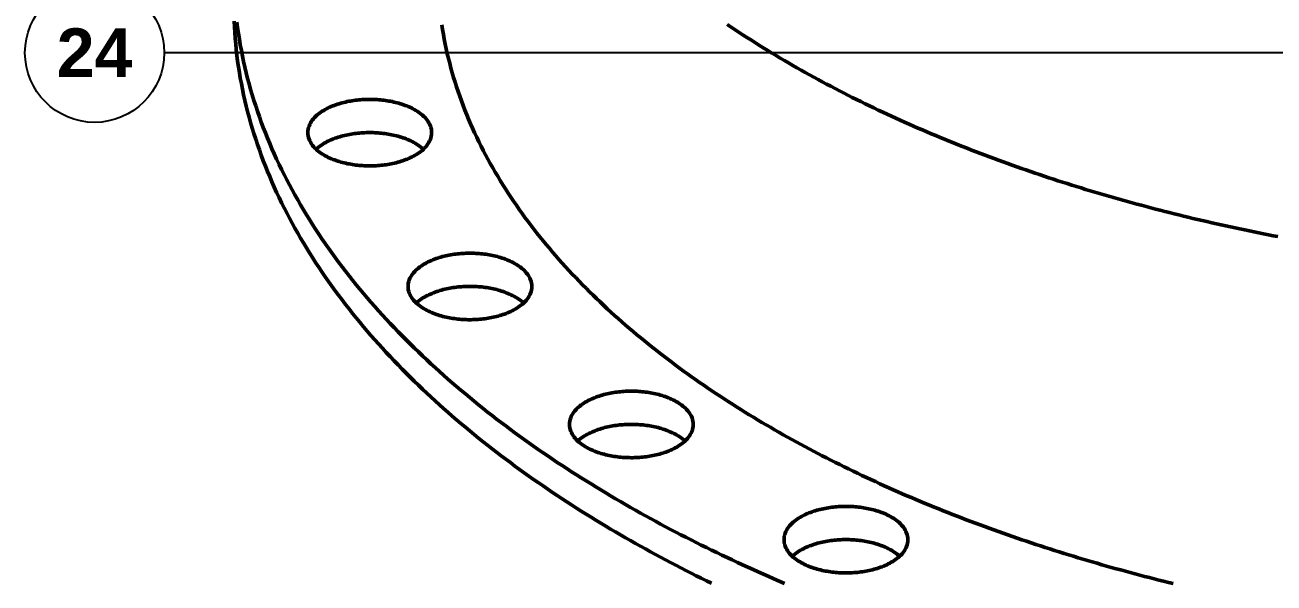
# Model space of a CAD drawing. Header units: millimetres. Extents: x 0 to 841, y 0 to 594.
# Drawn here: x 215.8 to 305.6, y 265.9 to 306 of the extents above; entities that cross this region are included whole.
import ezdxf
from ezdxf.enums import TextEntityAlignment as Align

# ---------------------------------------------------------------- set-up
doc = ezdxf.new("R2010")
doc.units = ezdxf.units.MM
for name, color, linetype, lineweight in [('COTA', 7, 'CONTINUOUS', 25), ('FINA', 7, 'CONTINUOUS', 25), ('TXT', 7, 'CONTINUOUS', 25), ('VIS', 7, 'CONTINUOUS', 50)]:
    doc.layers.add(name, color=color, linetype=linetype, lineweight=lineweight)
doc.styles.add('STDB', font='LiberationSans-Bold.ttf')

msp = doc.modelspace()

# ---------------------------------------------------------------- linework, layer by layer
at = {"layer": 'COTA'}
msp.add_line((328.246, 303.96), (225.818, 303.96), dxfattribs=at)
at = {"layer": 'FINA'}
msp.add_circle((220.818, 303.96), 5, dxfattribs=at)
at = {"layer": 'VIS'}
for points in [[(230.843, 306.235), (230.863, 305.824), (230.888, 305.413), (230.919, 305.003), (230.955, 304.593), (230.997, 304.183), (231.044, 303.774), (231.097, 303.366), (231.156, 302.959), (231.219, 302.552), (231.288, 302.146), (231.363, 301.742), (231.443, 301.338), (231.528, 300.935), (231.618, 300.533), (231.714, 300.133), (231.814, 299.734), (231.92, 299.336), (232.03, 298.94), (232.146, 298.545), (232.267, 298.151), (232.392, 297.759), (232.522, 297.369), (232.657, 296.98), (232.797, 296.593), (232.941, 296.207), (233.09, 295.823), (233.243, 295.441), (233.401, 295.061), (233.563, 294.683), (233.729, 294.306), (233.9, 293.932), (234.075, 293.559), (234.254, 293.188), (234.437, 292.82), (234.623, 292.453), (234.814, 292.088), (235.009, 291.726), (235.207, 291.365), (235.41, 291.006), (235.615, 290.65), (235.825, 290.296), (236.038, 289.943), (236.254, 289.593), (236.474, 289.245), (236.697, 288.899), (236.924, 288.556), (237.153, 288.214), (237.386, 287.875), (237.622, 287.537), (237.861, 287.202), (238.103, 286.869), (238.348, 286.539), (238.596, 286.21), (238.847, 285.884), (239.1, 285.559), (239.356, 285.237), (239.615, 284.917), (239.877, 284.599), (240.141, 284.284), (240.407, 283.97), (240.677, 283.659), (240.948, 283.349), (241.222, 283.042), (241.498, 282.737), (241.777, 282.434), (242.058, 282.133), (242.341, 281.835), (242.626, 281.538), (242.914, 281.243), (243.203, 280.951), (243.495, 280.66), (243.789, 280.372), (244.084, 280.085), (244.382, 279.801), (244.681, 279.519), (244.983, 279.238), (245.286, 278.96), (245.591, 278.683), (245.898, 278.409), (246.206, 278.137), (246.516, 277.866), (246.828, 277.597), (247.142, 277.331), (247.457, 277.066), (247.774, 276.803), (248.092, 276.542), (248.412, 276.283), (248.733, 276.026), (249.056, 275.771), (249.381, 275.517), (249.706, 275.266), (250.033, 275.016), (250.362, 274.768), (250.692, 274.522), (251.023, 274.278), (251.356, 274.035), (251.689, 273.794), (252.024, 273.555), (252.361, 273.318), (252.698, 273.082), (253.037, 272.848), (253.377, 272.616), (253.718, 272.386), (254.06, 272.157), (254.404, 271.93), (254.748, 271.705), (255.094, 271.481), (255.44, 271.259), (255.788, 271.039), (256.136, 270.82), (256.486, 270.603), (256.837, 270.387), (257.188, 270.173), (257.541, 269.961), (257.895, 269.75), (258.249, 269.541), (258.604, 269.333), (258.961, 269.127), (259.318, 268.923), (259.676, 268.72), (260.035, 268.518), (260.395, 268.318), (260.755, 268.12), (261.117, 267.923), (261.479, 267.728), (261.842, 267.534), (262.206, 267.341), (262.571, 267.15), (262.936, 266.961), (263.302, 266.772), (263.669, 266.586), (264.036, 266.4), (264.405, 266.217), (264.774, 266.034), (265.143, 265.853)], [(231.044, 306.159), (231.097, 305.751), (231.156, 305.343), (231.219, 304.937), (231.288, 304.531), (231.363, 304.126), (231.443, 303.722), (231.528, 303.32), (231.618, 302.918), (231.714, 302.518), (231.814, 302.118), (231.92, 301.721), (232.03, 301.324), (232.146, 300.929), (232.267, 300.536), (232.392, 300.144), (232.522, 299.753), (232.657, 299.364), (232.797, 298.977), (232.941, 298.592), (233.09, 298.208), (233.243, 297.826), (233.401, 297.446), (233.563, 297.067), (233.729, 296.691), (233.9, 296.316), (234.075, 295.944), (234.254, 295.573), (234.437, 295.204), (234.623, 294.837), (234.814, 294.473), (235.009, 294.11), (235.207, 293.749), (235.41, 293.391), (235.615, 293.034), (235.825, 292.68), (236.038, 292.328), (236.254, 291.978), (236.474, 291.63), (236.697, 291.284), (236.924, 290.94), (237.153, 290.599), (237.386, 290.259), (237.622, 289.922), (237.861, 289.587), (238.103, 289.254), (238.348, 288.923), (238.596, 288.595), (238.847, 288.268), (239.1, 287.944), (239.356, 287.622), (239.615, 287.302), (239.877, 286.984), (240.141, 286.668), (240.407, 286.355), (240.677, 286.043), (240.948, 285.734), (241.222, 285.427), (241.498, 285.122), (241.777, 284.819), (242.058, 284.518), (242.341, 284.219), (242.626, 283.922), (242.914, 283.628), (243.203, 283.335), (243.495, 283.045), (243.789, 282.756), (244.084, 282.47), (244.382, 282.185), (244.681, 281.903), (244.983, 281.623), (245.286, 281.344), (245.591, 281.068), (245.898, 280.793), (246.206, 280.521), (246.516, 280.251), (246.828, 279.982), (247.142, 279.715), (247.457, 279.451), (247.774, 279.188), (248.092, 278.927), (248.412, 278.668), (248.733, 278.411), (249.056, 278.155), (249.381, 277.902), (249.706, 277.65), (250.033, 277.401), (250.362, 277.153), (250.692, 276.906), (251.023, 276.662), (251.356, 276.419), (251.689, 276.179), (252.024, 275.94), (252.361, 275.702), (252.698, 275.467), (253.037, 275.233), (253.377, 275.001), (253.718, 274.77), (254.06, 274.542), (254.404, 274.315), (254.748, 274.089), (255.094, 273.866), (255.44, 273.643), (255.788, 273.423), (256.136, 273.204), (256.486, 272.987), (256.837, 272.772), (257.188, 272.558), (257.541, 272.345), (257.895, 272.135), (258.249, 271.925), (258.604, 271.718), (258.961, 271.512), (259.318, 271.307), (259.676, 271.104), (260.035, 270.903), (260.395, 270.703), (260.755, 270.504), (261.117, 270.308), (261.479, 270.112), (261.842, 269.918), (262.206, 269.726), (262.571, 269.535), (262.936, 269.345), (263.302, 269.157), (263.669, 268.97), (264.036, 268.785), (264.405, 268.601), (264.774, 268.419), (265.143, 268.238), (265.514, 268.058), (265.885, 267.88), (266.256, 267.703), (266.629, 267.528), (267.002, 267.353), (267.375, 267.181), (267.749, 267.009), (268.124, 266.839), (268.5, 266.671), (268.876, 266.503), (269.252, 266.337), (269.63, 266.172), (270.007, 266.009), (270.386, 265.847)], [(245.764, 305.975), (245.819, 305.625), (245.878, 305.276), (245.942, 304.928), (246.011, 304.581), (246.084, 304.234), (246.162, 303.889), (246.244, 303.545), (246.33, 303.201), (246.421, 302.859), (246.516, 302.518), (246.616, 302.179), (246.719, 301.84), (246.827, 301.503), (246.939, 301.167), (247.055, 300.833), (247.175, 300.5), (247.299, 300.168), (247.427, 299.838), (247.559, 299.51), (247.695, 299.183), (247.834, 298.857), (247.977, 298.534), (248.124, 298.212), (248.274, 297.891), (248.428, 297.572), (248.585, 297.255), (248.746, 296.94), (248.91, 296.626), (249.078, 296.314), (249.248, 296.004), (249.422, 295.696), (249.599, 295.389), (249.779, 295.085), (249.962, 294.782), (250.149, 294.48), (250.338, 294.181), (250.529, 293.884), (250.724, 293.588), (250.922, 293.294), (251.122, 293.003), (251.325, 292.712), (251.53, 292.424), (251.739, 292.138), (251.949, 291.853), (252.162, 291.571), (252.378, 291.29), (252.596, 291.011), (252.816, 290.734), (253.039, 290.459), (253.264, 290.186), (253.491, 289.914), (253.72, 289.645), (253.952, 289.377), (254.185, 289.111), (254.421, 288.847), (254.659, 288.584), (254.898, 288.324), (255.14, 288.065), (255.383, 287.808), (255.629, 287.553), (255.876, 287.299), (256.125, 287.048), (256.376, 286.798), (256.628, 286.55), (256.882, 286.304), (257.138, 286.059), (257.396, 285.816), (257.655, 285.575), (257.916, 285.336), (258.178, 285.098), (258.442, 284.862), (258.707, 284.628), (258.974, 284.395), (259.242, 284.164), (259.512, 283.935), (259.783, 283.707), (260.055, 283.481), (260.329, 283.257), (260.604, 283.034), (260.881, 282.813), (261.158, 282.593), (261.437, 282.375), (261.717, 282.159), (261.999, 281.944), (262.281, 281.731), (262.565, 281.519), (262.85, 281.309), (263.136, 281.1), (263.423, 280.893), (263.711, 280.688), (264, 280.484), (264.291, 280.281), (264.582, 280.08), (264.874, 279.88), (265.168, 279.682), (265.462, 279.485), (265.757, 279.29), (266.053, 279.096), (266.35, 278.904), (266.648, 278.713), (266.947, 278.523), (267.247, 278.335), (267.548, 278.149), (267.85, 277.963), (268.152, 277.779), (268.455, 277.597), (268.759, 277.415), (269.064, 277.235), (269.37, 277.057), (269.676, 276.88), (269.983, 276.704), (270.291, 276.529), (270.6, 276.356), (270.909, 276.184), (271.22, 276.013), (271.53, 275.844), (271.842, 275.676), (272.154, 275.509), (272.467, 275.344), (272.781, 275.179), (273.095, 275.016), (273.41, 274.855), (273.725, 274.694), (274.041, 274.535), (274.358, 274.377), (274.675, 274.22), (274.993, 274.064), (275.312, 273.91), (275.631, 273.756), (275.95, 273.604), (276.271, 273.453), (276.591, 273.304), (276.913, 273.155), (277.235, 273.008), (277.557, 272.861), (277.88, 272.716), (278.203, 272.572), (278.527, 272.43), (278.851, 272.288), (279.176, 272.147), (279.502, 272.008), (279.828, 271.87), (280.154, 271.732), (280.481, 271.596), (280.808, 271.461), (281.135, 271.327), (281.464, 271.194), (281.792, 271.063), (282.121, 270.932), (282.451, 270.802), (282.78, 270.674), (283.111, 270.546), (283.441, 270.42), (283.772, 270.295), (284.104, 270.17), (284.436, 270.047), (284.768, 269.925), (285.1, 269.804), (285.433, 269.683), (285.767, 269.564), (286.1, 269.446), (286.434, 269.329), (286.769, 269.213), (287.103, 269.098), (287.438, 268.983), (287.774, 268.87), (288.11, 268.758), (288.446, 268.647), (288.782, 268.537), (289.119, 268.428), (289.456, 268.319), (289.793, 268.212), (290.131, 268.106), (290.469, 268), (290.807, 267.896), (291.146, 267.793), (291.484, 267.69), (291.823, 267.589), (292.163, 267.488), (292.503, 267.388), (292.842, 267.29), (293.183, 267.192), (293.523, 267.095), (293.864, 266.999), (294.205, 266.904), (294.546, 266.81), (294.888, 266.717), (295.229, 266.625), (295.571, 266.533), (295.914, 266.443), (296.256, 266.353), (296.599, 266.265), (296.942, 266.177), (297.285, 266.09), (297.628, 266.004), (297.972, 265.919), (298.316, 265.835)], [(266.27, 305.996), (266.558, 305.802), (266.846, 305.609), (267.136, 305.417), (267.426, 305.227), (267.717, 305.039), (268.009, 304.852), (268.303, 304.666), (268.596, 304.481), (268.891, 304.298), (269.187, 304.117), (269.483, 303.936), (269.781, 303.757), (270.079, 303.58), (270.377, 303.403), (270.677, 303.228), (270.977, 303.055), (271.279, 302.882), (271.58, 302.711), (271.883, 302.541), (272.186, 302.373), (272.49, 302.205), (272.795, 302.039), (273.1, 301.875), (273.406, 301.711), (273.713, 301.549), (274.02, 301.388), (274.328, 301.228), (274.637, 301.069), (274.946, 300.912), (275.256, 300.756), (275.567, 300.601), (275.878, 300.447), (276.189, 300.295), (276.501, 300.143), (276.814, 299.993), (277.128, 299.844), (277.441, 299.696), (277.756, 299.549), (278.071, 299.403), (278.386, 299.259), (278.702, 299.116), (279.019, 298.973), (279.336, 298.832), (279.653, 298.692), (279.971, 298.553), (280.29, 298.416), (280.609, 298.279), (280.928, 298.143), (281.248, 298.009), (281.568, 297.876), (281.889, 297.743), (282.21, 297.612), (282.532, 297.482), (282.854, 297.353), (283.176, 297.224), (283.499, 297.097), (283.822, 296.971), (284.146, 296.846), (284.47, 296.723), (284.795, 296.6), (285.12, 296.478), (285.445, 296.357), (285.771, 296.237), (286.097, 296.118), (286.423, 296), (286.75, 295.884), (287.077, 295.768), (287.404, 295.653), (287.732, 295.539), (288.06, 295.426), (288.389, 295.314), (288.717, 295.204), (289.046, 295.094), (289.376, 294.985), (289.706, 294.877), (290.036, 294.77), (290.366, 294.663), (290.697, 294.558), (291.028, 294.454), (291.359, 294.351), (291.69, 294.249), (292.022, 294.147), (292.354, 294.047), (292.687, 293.947), (293.02, 293.849), (293.352, 293.751), (293.686, 293.654), (294.019, 293.558), (294.353, 293.463), (294.687, 293.369), (295.021, 293.276), (295.356, 293.184), (295.69, 293.093), (296.025, 293.002), (296.361, 292.913), (296.696, 292.824), (297.032, 292.736), (297.368, 292.649), (297.704, 292.563), (298.04, 292.478), (298.377, 292.394), (298.714, 292.311), (299.051, 292.228), (299.388, 292.146), (299.725, 292.066), (300.063, 291.986), (300.401, 291.907), (300.739, 291.828), (301.077, 291.751), (301.416, 291.674), (301.754, 291.599), (302.093, 291.524), (302.432, 291.45), (302.771, 291.377), (303.111, 291.304), (303.45, 291.233), (303.79, 291.162), (304.13, 291.092), (304.47, 291.023), (304.81, 290.955), (305.15, 290.888), (305.491, 290.821), (305.832, 290.756)], [(236.137, 298.223), (236.143, 298.344), (236.16, 298.463), (236.188, 298.581), (236.225, 298.695), (236.272, 298.807), (236.327, 298.914), (236.39, 299.017), (236.46, 299.116), (236.535, 299.21), (236.615, 299.3), (236.7, 299.386), (236.789, 299.468), (236.881, 299.545), (236.977, 299.619), (237.075, 299.69), (237.175, 299.757), (237.278, 299.82), (237.383, 299.88), (237.489, 299.938), (237.597, 299.992), (237.706, 300.044), (237.816, 300.092), (237.928, 300.138), (238.04, 300.182), (238.154, 300.223), (238.268, 300.262), (238.383, 300.298), (238.499, 300.333), (238.615, 300.365), (238.732, 300.395), (238.85, 300.422), (238.968, 300.448), (239.086, 300.472), (239.205, 300.494), (239.324, 300.514), (239.443, 300.532), (239.563, 300.548), (239.683, 300.562), (239.803, 300.574), (239.923, 300.585), (240.044, 300.594), (240.164, 300.601), (240.285, 300.606), (240.405, 300.61), (240.526, 300.612), (240.647, 300.612), (240.768, 300.61), (240.888, 300.606), (241.009, 300.601), (241.129, 300.594), (241.25, 300.585), (241.37, 300.574), (241.49, 300.562), (241.61, 300.548), (241.73, 300.532), (241.849, 300.514), (241.968, 300.494), (242.087, 300.472), (242.205, 300.448), (242.323, 300.422), (242.44, 300.395), (242.557, 300.365), (242.674, 300.333), (242.79, 300.298), (242.905, 300.262), (243.019, 300.223), (243.133, 300.182), (243.245, 300.138), (243.357, 300.092), (243.467, 300.044), (243.576, 299.992), (243.684, 299.938), (243.79, 299.88), (243.895, 299.82), (243.998, 299.757), (244.098, 299.69), (244.196, 299.619), (244.292, 299.545), (244.384, 299.468), (244.473, 299.386), (244.558, 299.3), (244.638, 299.21), (244.713, 299.116), (244.783, 299.017), (244.845, 298.914), (244.901, 298.807), (244.948, 298.695), (244.985, 298.581), (245.013, 298.463), (245.03, 298.344), (245.035, 298.223)], [(243.732, 296.534), (243.625, 296.478), (243.515, 296.425), (243.405, 296.375), (243.293, 296.327), (243.18, 296.282), (243.066, 296.24), (242.951, 296.2), (242.836, 296.162), (242.72, 296.127), (242.603, 296.094), (242.485, 296.063), (242.367, 296.034), (242.249, 296.008), (242.13, 295.983), (242.011, 295.96), (241.891, 295.94), (241.771, 295.921), (241.651, 295.904), (241.53, 295.889), (241.409, 295.876), (241.288, 295.864), (241.167, 295.855), (241.046, 295.847), (240.925, 295.841), (240.803, 295.837), (240.682, 295.835), (240.56, 295.835), (240.439, 295.836), (240.317, 295.839), (240.196, 295.844), (240.075, 295.85), (239.953, 295.859), (239.832, 295.869), (239.712, 295.881), (239.591, 295.895), (239.47, 295.911), (239.35, 295.929), (239.23, 295.948), (239.111, 295.97), (238.992, 295.993), (238.873, 296.019), (238.755, 296.046), (238.637, 296.076), (238.519, 296.108), (238.403, 296.142), (238.287, 296.178), (238.172, 296.217), (238.057, 296.258), (237.944, 296.301), (237.832, 296.348), (237.72, 296.396), (237.61, 296.448), (237.502, 296.502), (237.394, 296.559), (237.289, 296.62), (237.186, 296.683), (237.084, 296.75), (236.985, 296.821), (236.889, 296.895), (236.796, 296.973), (236.706, 297.055), (236.62, 297.141), (236.539, 297.231), (236.463, 297.326), (236.393, 297.425), (236.33, 297.529), (236.274, 297.636), (236.226, 297.748), (236.188, 297.863), (236.16, 297.982), (236.143, 298.102), (236.137, 298.223)], [(236.731, 297.031), (236.822, 297.112), (236.916, 297.188), (237.012, 297.261), (237.112, 297.331), (237.214, 297.396), (237.318, 297.459), (237.423, 297.518), (237.531, 297.575), (237.639, 297.628), (237.75, 297.679), (237.861, 297.727), (237.973, 297.772), (238.087, 297.815), (238.201, 297.855), (238.316, 297.893), (238.432, 297.929), (238.549, 297.962), (238.666, 297.993), (238.784, 298.022), (238.902, 298.049), (239.02, 298.074), (239.139, 298.097), (239.259, 298.118), (239.379, 298.138), (239.499, 298.155), (239.619, 298.17), (239.739, 298.184), (239.86, 298.195), (239.981, 298.205), (240.102, 298.213), (240.223, 298.219), (240.344, 298.224), (240.465, 298.226), (240.586, 298.227), (240.708, 298.226), (240.829, 298.224), (240.95, 298.219), (241.071, 298.213), (241.192, 298.205), (241.313, 298.195), (241.434, 298.184), (241.554, 298.17), (241.674, 298.155), (241.794, 298.138), (241.914, 298.118), (242.033, 298.097), (242.152, 298.074), (242.271, 298.049), (242.389, 298.022), (242.507, 297.993), (242.624, 297.962), (242.741, 297.929), (242.857, 297.893), (242.972, 297.855), (243.086, 297.815), (243.199, 297.772), (243.312, 297.727), (243.423, 297.679), (243.533, 297.628), (243.642, 297.575), (243.75, 297.518), (243.855, 297.459), (243.959, 297.396), (244.061, 297.331), (244.16, 297.261), (244.257, 297.188), (244.351, 297.112), (244.442, 297.031)], [(245.035, 298.223), (245.029, 298.099), (245.012, 297.976), (244.982, 297.855), (244.942, 297.737), (244.893, 297.623), (244.834, 297.513), (244.768, 297.408), (244.695, 297.307), (244.616, 297.211), (244.532, 297.12), (244.443, 297.033), (244.351, 296.95), (244.254, 296.871), (244.155, 296.797), (244.052, 296.726), (243.948, 296.658), (243.841, 296.595), (243.732, 296.534)], [(243.338, 287.175), (243.343, 287.296), (243.36, 287.415), (243.388, 287.533), (243.425, 287.648), (243.472, 287.759), (243.528, 287.866), (243.591, 287.969), (243.66, 288.068), (243.735, 288.162), (243.816, 288.252), (243.9, 288.338), (243.989, 288.42), (244.082, 288.498), (244.177, 288.572), (244.275, 288.642), (244.376, 288.709), (244.478, 288.772), (244.583, 288.833), (244.689, 288.89), (244.797, 288.944), (244.906, 288.996), (245.016, 289.045), (245.128, 289.091), (245.241, 289.134), (245.354, 289.175), (245.468, 289.214), (245.584, 289.251), (245.699, 289.285), (245.816, 289.317), (245.933, 289.347), (246.05, 289.375), (246.168, 289.4), (246.286, 289.424), (246.405, 289.446), (246.524, 289.466), (246.644, 289.484), (246.763, 289.5), (246.883, 289.514), (247.003, 289.527), (247.123, 289.537), (247.244, 289.546), (247.364, 289.553), (247.485, 289.559), (247.606, 289.562), (247.726, 289.564), (247.847, 289.564), (247.968, 289.562), (248.088, 289.559), (248.209, 289.553), (248.33, 289.546), (248.45, 289.537), (248.57, 289.527), (248.69, 289.514), (248.81, 289.5), (248.93, 289.484), (249.049, 289.466), (249.168, 289.446), (249.287, 289.424), (249.405, 289.4), (249.523, 289.375), (249.641, 289.347), (249.758, 289.317), (249.874, 289.285), (249.99, 289.251), (250.105, 289.214), (250.219, 289.175), (250.333, 289.134), (250.445, 289.091), (250.557, 289.045), (250.667, 288.996), (250.777, 288.944), (250.884, 288.89), (250.991, 288.833), (251.095, 288.772), (251.198, 288.709), (251.298, 288.642), (251.396, 288.572), (251.492, 288.498), (251.584, 288.42), (251.673, 288.338), (251.758, 288.252), (251.838, 288.162), (251.913, 288.068), (251.983, 287.969), (252.046, 287.866), (252.101, 287.759), (252.148, 287.648), (252.186, 287.533), (252.213, 287.415), (252.23, 287.296), (252.236, 287.175)], [(250.933, 285.486), (250.825, 285.43), (250.715, 285.377), (250.605, 285.327), (250.493, 285.28), (250.38, 285.235), (250.266, 285.192), (250.152, 285.152), (250.036, 285.115), (249.92, 285.079), (249.803, 285.046), (249.686, 285.015), (249.568, 284.987), (249.449, 284.96), (249.33, 284.935), (249.211, 284.912), (249.091, 284.892), (248.971, 284.873), (248.851, 284.856), (248.73, 284.841), (248.609, 284.828), (248.488, 284.817), (248.367, 284.807), (248.246, 284.8), (248.125, 284.794), (248.003, 284.79), (247.882, 284.787), (247.76, 284.787), (247.639, 284.788), (247.518, 284.791), (247.396, 284.796), (247.275, 284.803), (247.154, 284.811), (247.033, 284.821), (246.912, 284.833), (246.791, 284.847), (246.671, 284.863), (246.55, 284.881), (246.431, 284.9), (246.311, 284.922), (246.192, 284.946), (246.073, 284.971), (245.955, 284.999), (245.837, 285.028), (245.72, 285.06), (245.603, 285.094), (245.487, 285.131), (245.372, 285.169), (245.258, 285.21), (245.144, 285.254), (245.032, 285.3), (244.921, 285.349), (244.811, 285.4), (244.702, 285.454), (244.595, 285.512), (244.489, 285.572), (244.386, 285.635), (244.284, 285.702), (244.185, 285.773), (244.089, 285.847), (243.996, 285.925), (243.906, 286.007), (243.821, 286.093), (243.74, 286.183), (243.664, 286.278), (243.593, 286.377), (243.53, 286.481), (243.474, 286.589), (243.427, 286.7), (243.388, 286.816), (243.36, 286.934), (243.343, 287.054), (243.338, 287.175)], [(243.932, 285.983), (244.022, 286.064), (244.116, 286.141), (244.213, 286.213), (244.312, 286.283), (244.414, 286.349), (244.518, 286.411), (244.623, 286.471), (244.731, 286.527), (244.84, 286.58), (244.95, 286.631), (245.061, 286.679), (245.174, 286.724), (245.287, 286.767), (245.401, 286.807), (245.517, 286.845), (245.632, 286.881), (245.749, 286.914), (245.866, 286.946), (245.984, 286.975), (246.102, 287.002), (246.221, 287.027), (246.34, 287.05), (246.459, 287.071), (246.579, 287.09), (246.699, 287.107), (246.819, 287.122), (246.94, 287.136), (247.06, 287.148), (247.181, 287.157), (247.302, 287.165), (247.423, 287.172), (247.544, 287.176), (247.665, 287.179), (247.787, 287.18), (247.908, 287.179), (248.029, 287.176), (248.15, 287.172), (248.271, 287.165), (248.392, 287.157), (248.513, 287.148), (248.634, 287.136), (248.754, 287.122), (248.875, 287.107), (248.995, 287.09), (249.114, 287.071), (249.234, 287.05), (249.353, 287.027), (249.471, 287.002), (249.59, 286.975), (249.707, 286.946), (249.824, 286.914), (249.941, 286.881), (250.057, 286.845), (250.172, 286.807), (250.286, 286.767), (250.4, 286.724), (250.512, 286.679), (250.624, 286.631), (250.734, 286.58), (250.843, 286.527), (250.95, 286.471), (251.056, 286.411), (251.159, 286.349), (251.261, 286.283), (251.361, 286.213), (251.457, 286.141), (251.551, 286.064), (251.642, 285.983)], [(252.236, 287.175), (252.23, 287.051), (252.212, 286.928), (252.183, 286.807), (252.143, 286.69), (252.093, 286.575), (252.035, 286.466), (251.969, 286.36), (251.896, 286.26), (251.817, 286.163), (251.732, 286.072), (251.644, 285.985), (251.551, 285.902), (251.454, 285.823), (251.355, 285.749), (251.253, 285.678), (251.148, 285.611), (251.041, 285.547), (250.933, 285.486)], [(254.936, 277.265), (254.942, 277.385), (254.959, 277.505), (254.986, 277.622), (255.024, 277.737), (255.071, 277.848), (255.126, 277.956), (255.189, 278.059), (255.258, 278.157), (255.334, 278.252), (255.414, 278.342), (255.499, 278.428), (255.588, 278.509), (255.68, 278.587), (255.775, 278.661), (255.874, 278.731), (255.974, 278.798), (256.077, 278.862), (256.181, 278.922), (256.288, 278.979), (256.395, 279.034), (256.505, 279.085), (256.615, 279.134), (256.727, 279.18), (256.839, 279.224), (256.953, 279.265), (257.067, 279.304), (257.182, 279.34), (257.298, 279.374), (257.414, 279.406), (257.531, 279.436), (257.649, 279.464), (257.767, 279.49), (257.885, 279.514), (258.004, 279.535), (258.123, 279.555), (258.242, 279.573), (258.362, 279.589), (258.482, 279.604), (258.602, 279.616), (258.722, 279.627), (258.842, 279.636), (258.963, 279.643), (259.083, 279.648), (259.204, 279.652), (259.325, 279.653), (259.446, 279.653), (259.566, 279.652), (259.687, 279.648), (259.808, 279.643), (259.928, 279.636), (260.048, 279.627), (260.169, 279.616), (260.289, 279.604), (260.409, 279.589), (260.528, 279.573), (260.648, 279.555), (260.767, 279.535), (260.886, 279.514), (261.004, 279.49), (261.122, 279.464), (261.239, 279.436), (261.356, 279.406), (261.473, 279.374), (261.588, 279.34), (261.703, 279.304), (261.818, 279.265), (261.931, 279.224), (262.044, 279.18), (262.155, 279.134), (262.266, 279.085), (262.375, 279.034), (262.483, 278.979), (262.589, 278.922), (262.694, 278.862), (262.796, 278.798), (262.897, 278.731), (262.995, 278.661), (263.09, 278.587), (263.183, 278.509), (263.272, 278.428), (263.356, 278.342), (263.437, 278.252), (263.512, 278.157), (263.581, 278.059), (263.644, 277.956), (263.7, 277.848), (263.746, 277.737), (263.784, 277.622), (263.812, 277.505), (263.829, 277.385), (263.834, 277.265)], [(262.531, 275.576), (262.423, 275.52), (262.314, 275.467), (262.203, 275.417), (262.092, 275.369), (261.979, 275.324), (261.865, 275.282), (261.75, 275.242), (261.635, 275.204), (261.519, 275.169), (261.402, 275.136), (261.284, 275.105), (261.166, 275.076), (261.048, 275.049), (260.929, 275.025), (260.809, 275.002), (260.69, 274.981), (260.57, 274.962), (260.449, 274.946), (260.329, 274.931), (260.208, 274.917), (260.087, 274.906), (259.966, 274.897), (259.845, 274.889), (259.723, 274.883), (259.602, 274.879), (259.48, 274.877), (259.359, 274.876), (259.238, 274.878), (259.116, 274.881), (258.995, 274.885), (258.873, 274.892), (258.752, 274.901), (258.631, 274.911), (258.51, 274.923), (258.39, 274.937), (258.269, 274.953), (258.149, 274.97), (258.029, 274.99), (257.91, 275.011), (257.79, 275.035), (257.672, 275.061), (257.553, 275.088), (257.436, 275.118), (257.318, 275.15), (257.202, 275.184), (257.086, 275.22), (256.971, 275.259), (256.856, 275.3), (256.743, 275.343), (256.63, 275.389), (256.519, 275.438), (256.409, 275.489), (256.3, 275.544), (256.193, 275.601), (256.088, 275.661), (255.984, 275.725), (255.883, 275.792), (255.784, 275.862), (255.688, 275.936), (255.595, 276.014), (255.505, 276.096), (255.419, 276.182), (255.338, 276.273), (255.262, 276.368), (255.192, 276.467), (255.129, 276.57), (255.073, 276.678), (255.025, 276.79), (254.987, 276.905), (254.959, 277.023), (254.942, 277.144), (254.936, 277.265)], [(255.53, 276.073), (255.621, 276.153), (255.714, 276.23), (255.811, 276.303), (255.911, 276.372), (256.013, 276.438), (256.116, 276.501), (256.222, 276.56), (256.329, 276.616), (256.438, 276.67), (256.548, 276.72), (256.66, 276.768), (256.772, 276.814), (256.886, 276.856), (257, 276.897), (257.115, 276.935), (257.231, 276.97), (257.348, 277.004), (257.465, 277.035), (257.582, 277.064), (257.701, 277.091), (257.819, 277.116), (257.938, 277.139), (258.058, 277.16), (258.177, 277.179), (258.297, 277.197), (258.418, 277.212), (258.538, 277.225), (258.659, 277.237), (258.78, 277.247), (258.901, 277.255), (259.022, 277.261), (259.143, 277.265), (259.264, 277.268), (259.385, 277.269), (259.506, 277.268), (259.628, 277.265), (259.749, 277.261), (259.87, 277.255), (259.991, 277.247), (260.112, 277.237), (260.232, 277.225), (260.353, 277.212), (260.473, 277.197), (260.593, 277.179), (260.713, 277.16), (260.832, 277.139), (260.951, 277.116), (261.07, 277.091), (261.188, 277.064), (261.306, 277.035), (261.423, 277.004), (261.539, 276.97), (261.655, 276.935), (261.77, 276.897), (261.885, 276.856), (261.998, 276.814), (262.111, 276.768), (262.222, 276.72), (262.332, 276.67), (262.441, 276.616), (262.548, 276.56), (262.654, 276.501), (262.758, 276.438), (262.86, 276.372), (262.959, 276.303), (263.056, 276.23), (263.15, 276.153), (263.24, 276.073)], [(263.834, 277.265), (263.828, 277.141), (263.81, 277.018), (263.781, 276.897), (263.741, 276.779), (263.692, 276.665), (263.633, 276.555), (263.567, 276.45), (263.494, 276.349), (263.415, 276.253), (263.331, 276.161), (263.242, 276.074), (263.149, 275.992), (263.053, 275.913), (262.954, 275.838), (262.851, 275.767), (262.747, 275.7), (262.64, 275.636), (262.531, 275.576)], [(270.352, 268.989), (270.357, 269.109), (270.374, 269.229), (270.402, 269.346), (270.439, 269.461), (270.486, 269.572), (270.542, 269.679), (270.604, 269.782), (270.674, 269.881), (270.749, 269.975), (270.829, 270.065), (270.914, 270.151), (271.003, 270.233), (271.095, 270.311), (271.191, 270.385), (271.289, 270.455), (271.389, 270.522), (271.492, 270.585), (271.597, 270.646), (271.703, 270.703), (271.811, 270.757), (271.92, 270.809), (272.03, 270.858), (272.142, 270.904), (272.254, 270.947), (272.368, 270.988), (272.482, 271.027), (272.597, 271.064), (272.713, 271.098), (272.83, 271.13), (272.946, 271.16), (273.064, 271.188), (273.182, 271.213), (273.3, 271.237), (273.419, 271.259), (273.538, 271.279), (273.657, 271.297), (273.777, 271.313), (273.897, 271.327), (274.017, 271.34), (274.137, 271.35), (274.258, 271.359), (274.378, 271.366), (274.499, 271.372), (274.619, 271.375), (274.74, 271.377), (274.861, 271.377), (274.982, 271.375), (275.102, 271.372), (275.223, 271.366), (275.343, 271.359), (275.464, 271.35), (275.584, 271.34), (275.704, 271.327), (275.824, 271.313), (275.944, 271.297), (276.063, 271.279), (276.182, 271.259), (276.301, 271.237), (276.419, 271.213), (276.537, 271.188), (276.655, 271.16), (276.771, 271.13), (276.888, 271.098), (277.004, 271.064), (277.119, 271.027), (277.233, 270.988), (277.347, 270.947), (277.459, 270.904), (277.571, 270.858), (277.681, 270.809), (277.79, 270.757), (277.898, 270.703), (278.004, 270.646), (278.109, 270.585), (278.212, 270.522), (278.312, 270.455), (278.41, 270.385), (278.506, 270.311), (278.598, 270.233), (278.687, 270.151), (278.772, 270.065), (278.852, 269.975), (278.927, 269.881), (278.997, 269.782), (279.059, 269.679), (279.115, 269.572), (279.162, 269.461), (279.199, 269.346), (279.227, 269.229), (279.244, 269.109), (279.249, 268.989)], [(277.946, 267.299), (277.839, 267.244), (277.729, 267.19), (277.619, 267.14), (277.507, 267.093), (277.394, 267.048), (277.28, 267.005), (277.166, 266.965), (277.05, 266.928), (276.934, 266.892), (276.817, 266.859), (276.699, 266.828), (276.581, 266.8), (276.463, 266.773), (276.344, 266.748), (276.225, 266.726), (276.105, 266.705), (275.985, 266.686), (275.865, 266.669), (275.744, 266.654), (275.623, 266.641), (275.502, 266.63), (275.381, 266.62), (275.26, 266.613), (275.139, 266.607), (275.017, 266.603), (274.896, 266.6), (274.774, 266.6), (274.653, 266.601), (274.531, 266.604), (274.41, 266.609), (274.289, 266.616), (274.167, 266.624), (274.046, 266.634), (273.926, 266.647), (273.805, 266.66), (273.684, 266.676), (273.564, 266.694), (273.444, 266.714), (273.325, 266.735), (273.206, 266.759), (273.087, 266.784), (272.969, 266.812), (272.851, 266.841), (272.734, 266.873), (272.617, 266.907), (272.501, 266.944), (272.386, 266.982), (272.271, 267.023), (272.158, 267.067), (272.046, 267.113), (271.934, 267.162), (271.824, 267.213), (271.716, 267.267), (271.609, 267.325), (271.503, 267.385), (271.4, 267.449), (271.298, 267.515), (271.199, 267.586), (271.103, 267.66), (271.01, 267.738), (270.92, 267.82), (270.835, 267.906), (270.753, 267.996), (270.677, 268.091), (270.607, 268.19), (270.544, 268.294), (270.488, 268.402), (270.44, 268.513), (270.402, 268.629), (270.374, 268.747), (270.357, 268.867), (270.352, 268.989)], [(270.945, 267.796), (271.036, 267.877), (271.13, 267.954), (271.227, 268.027), (271.326, 268.096), (271.428, 268.162), (271.532, 268.224), (271.637, 268.284), (271.745, 268.34), (271.853, 268.393), (271.964, 268.444), (272.075, 268.492), (272.187, 268.537), (272.301, 268.58), (272.415, 268.62), (272.53, 268.658), (272.646, 268.694), (272.763, 268.727), (272.88, 268.759), (272.998, 268.788), (273.116, 268.815), (273.234, 268.84), (273.353, 268.863), (273.473, 268.884), (273.593, 268.903), (273.713, 268.92), (273.833, 268.935), (273.953, 268.949), (274.074, 268.961), (274.195, 268.97), (274.316, 268.978), (274.437, 268.985), (274.558, 268.989), (274.679, 268.992), (274.8, 268.993), (274.922, 268.992), (275.043, 268.989), (275.164, 268.985), (275.285, 268.978), (275.406, 268.97), (275.527, 268.961), (275.648, 268.949), (275.768, 268.935), (275.888, 268.92), (276.008, 268.903), (276.128, 268.884), (276.248, 268.863), (276.367, 268.84), (276.485, 268.815), (276.603, 268.788), (276.721, 268.759), (276.838, 268.727), (276.955, 268.694), (277.071, 268.658), (277.186, 268.62), (277.3, 268.58), (277.414, 268.537), (277.526, 268.492), (277.637, 268.444), (277.748, 268.393), (277.856, 268.34), (277.964, 268.284), (278.069, 268.224), (278.173, 268.162), (278.275, 268.096), (278.374, 268.027), (278.471, 267.954), (278.565, 267.877), (278.656, 267.796)], [(279.249, 268.989), (279.243, 268.864), (279.226, 268.741), (279.196, 268.62), (279.156, 268.503), (279.107, 268.389), (279.049, 268.279), (278.982, 268.173), (278.909, 268.073), (278.831, 267.977), (278.746, 267.885), (278.657, 267.798), (278.565, 267.715), (278.468, 267.637), (278.369, 267.562), (278.267, 267.491), (278.162, 267.424), (278.055, 267.36), (277.946, 267.299)]]:
    msp.add_lwpolyline(points, dxfattribs=at)

# ---------------------------------------------------------------- texts
at = {"layer": 'TXT', "style": 'STDB'}
msp.add_text('24', height=3.5, dxfattribs=at).set_placement((220.818, 303.96), align=Align.MIDDLE_CENTER)

doc.saveas('drawing.dxf')
